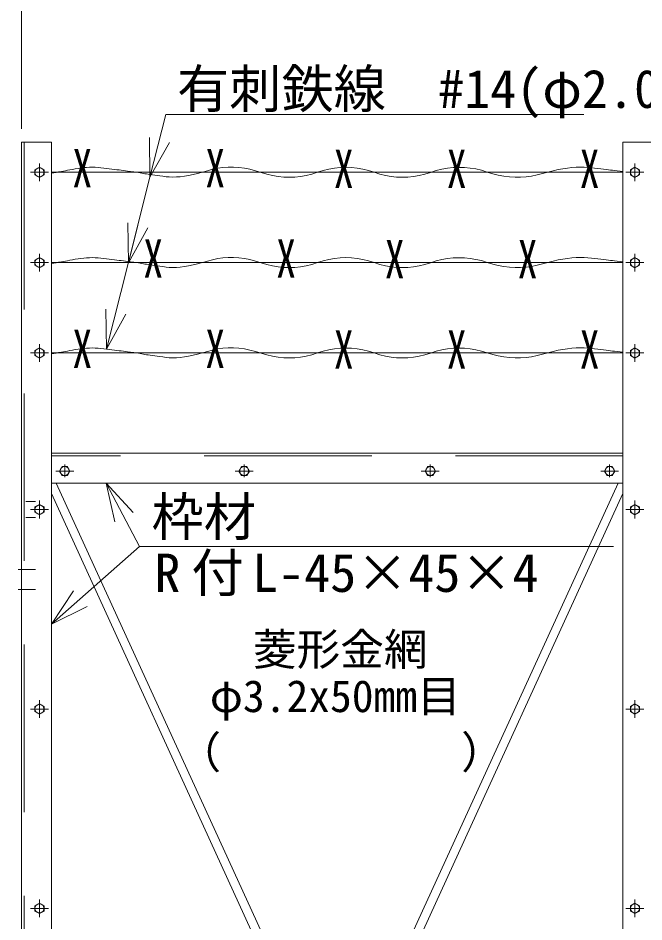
# Model space of a CAD drawing. Units: millimetres, scale not verified. Extents: x -5936 to 5936, y -4198 to 4198.
# Drawn here: x 1601 to 2543, y 38 to 1397 of the extents above; entities that cross this region are included whole.
import ezdxf
from ezdxf.enums import TextEntityAlignment as Align

# ---------------------------------------------------------------- set-up
doc = ezdxf.new("R2010")
doc.units = ezdxf.units.MM
doc.header["$LTSCALE"] = 30
doc.linetypes.add('USER2', pattern=[12.6, 8.4, -4.2])
doc.linetypes.add('USER3', pattern=[50.5, 30, -9, 2.5, -9])
for name, color, linetype, lineweight in [('0-2_27', 3, 'Continuous', 9), ('0-3_D-STR1', 1, 'Continuous', 9), ('0-5_D-STR-TXT', 7, 'Continuous', 9), ('0-B_D-STR-DIM', 7, 'Continuous', 9), ('0-C_D-STR3', 3, 'Continuous', 9), ('0-F_1', 7, 'Continuous', 9)]:
    doc.layers.add(name, color=color, linetype=linetype, lineweight=lineweight)
doc.styles.add('ＭＳ ゴシック', font='')
doc.styles.get('ＭＳ ゴシック').set_extended_font_data('MS Gothic')

# ---------------------------------------------------------------- blocks, each defined once
blk = doc.blocks.new('G125')
at = {"layer": '0-F_1'}
for q in [(233713.6, 144346.4), (232887.7, 143915), (233994.8, 142801.8)]:
    blk.add_line((232495.7, 145671.8), q, dxfattribs=at)
blk = doc.blocks.new('G126')
at = {"layer": '0-F_1'}
for q in [(233994.8, 142801.8), (231023.2, 140802), (231639.5, 140103.3)]:
    blk.add_line((230027.4, 139302.6), q, dxfattribs=at)
blk = doc.blocks.new('G128')
at = {"layer": '0-F_1'}
for q in [(232487.6, 153516.5), (233391, 153288.2)]:
    blk.add_line((232513.2, 151716.7), q, dxfattribs=at)
blk.add_lwpolyline([(232513.2, 151716.7), (233489.5, 155579.3), (234472.9, 159470.2)], dxfattribs=at)
blk = doc.blocks.new('G129')
at = {"layer": '0-F_1'}
for q in [(234355, 159003.7), (233473.1, 157415.8), (234376.5, 157187.5)]:
    blk.add_line((233498.8, 155616), q, dxfattribs=at)
blk = doc.blocks.new('G130')
at = {"layer": '0-F_1'}
for q in [(235189.2, 162304.4), (234447.3, 161270), (235350.6, 161041.7)]:
    blk.add_line((234472.9, 159470.2), q, dxfattribs=at)

msp = doc.modelspace()

# ---------------------------------------------------------------- linework, layer by layer
at = {"layer": '0-2_27'}
for p, q in [((1651.17, 1165.46), (2511.17, 1165.46)), ((1651.17, 1029.51), (2511.17, 1029.51)), ((1651.17, 893.57), (2511.17, 893.57))]:
    msp.add_line(p, q, dxfattribs=at)
at = {"layer": '0-3_D-STR1'}
for p, q in [((1606.17, 1210.77), (1606.17, -1227.06)), ((1606.17, 1210.77), (1651.17, 1210.77)), ((1651.17, 1210.77), (1651.17, -1227.06)), ((2511.17, 1210.77), (2556.17, 1210.77)), ((2511.17, 1210.77), (2511.17, -1182.06)), ((2511.17, 742.94), (1651.17, 742.94)), ((2511.17, 697.94), (1651.17, 697.94)), ((2065.9, -193.06), (1658.31, 697.94)), ((2504.02, 697.94), (2096.43, -193.06)), ((2051.6, -193.06), (1651.17, 682.31)), ((2511.17, 682.31), (2110.73, -193.06)), ((1612.45, 669.94), (1627.24, 669.94)), ((1612.45, 645.94), (1627.24, 645.94)), ((1600.93, 567.94), (1626.96, 567.94)), ((1600.93, 537.94), (1626.96, 537.94))]:
    msp.add_line(p, q, dxfattribs=at)
at = {"layer": '0-3_D-STR1', "linetype": 'USER2'}
for p, q in [((1610.17, 1210.77), (1610.17, -1223.06)), ((2511.17, 738.94), (1651.17, 738.94))]:
    msp.add_line(p, q, dxfattribs=at)
at = {"layer": '0-3_D-STR1', "linetype": 'USER3'}
for p, q in [((1633.17, 1152.03), (1633.17, 1178.91)), ((2529.17, 1152.03), (2529.17, 1178.91)), ((1619.73, 1165.46), (1646.62, 1165.46)), ((2542.6, 1165.46), (2515.72, 1165.46)), ((1633.17, 1016.08), (1633.17, 1042.96)), ((2529.17, 1016.08), (2529.17, 1042.96)), ((1619.73, 1029.51), (1646.62, 1029.51)), ((2542.6, 1029.51), (2515.72, 1029.51)), ((1633.17, 880.13), (1633.17, 907.02)), ((2529.17, 880.13), (2529.17, 907.02)), ((1619.73, 893.57), (1646.62, 893.57)), ((2542.6, 893.57), (2515.72, 893.57)), ((1671.17, 706.57), (1671.17, 725.56)), ((1941.17, 706.57), (1941.17, 725.56)), ((2221.17, 706.57), (2221.17, 725.56)), ((2491.17, 706.57), (2491.17, 725.56)), ((1684.6, 715.94), (1657.72, 715.94)), ((1954.6, 715.94), (1927.72, 715.94)), ((2234.6, 715.94), (2207.72, 715.94)), ((2504.6, 715.94), (2477.72, 715.94)), ((1633.17, 644.5), (1633.17, 671.39)), ((2529.17, 644.5), (2529.17, 671.39)), ((1619.73, 657.94), (1646.62, 657.94)), ((2542.6, 657.94), (2515.72, 657.94)), ((1633.17, 344.5), (1633.17, 371.39)), ((2529.17, 344.5), (2529.17, 371.39)), ((1619.73, 357.94), (1646.62, 357.94)), ((2542.6, 357.94), (2515.72, 357.94)), ((1633.17, 44.5), (1633.17, 71.39)), ((2529.17, 44.5), (2529.17, 71.39)), ((1619.73, 57.94), (1646.62, 57.94)), ((2542.6, 57.94), (2515.72, 57.94))]:
    msp.add_line(p, q, dxfattribs=at)
at = {"layer": '0-3_D-STR1'}
for points in [[(1633.17, 1173.3), (1639.96, 1169.38), (1639.96, 1161.54), (1633.17, 1157.62), (1626.38, 1161.54), (1626.38, 1169.38)], [(2529.17, 1173.3), (2522.38, 1169.38), (2522.38, 1161.54), (2529.17, 1157.62), (2535.96, 1161.54), (2535.96, 1169.38)], [(1633.17, 1037.35), (1639.96, 1033.43), (1639.96, 1025.59), (1633.17, 1021.67), (1626.38, 1025.59), (1626.38, 1033.43)], [(2529.17, 1037.35), (2522.38, 1033.43), (2522.38, 1025.59), (2529.17, 1021.67), (2535.96, 1025.59), (2535.96, 1033.43)], [(1633.17, 901.41), (1639.96, 897.49), (1639.96, 889.65), (1633.17, 885.73), (1626.38, 889.65), (1626.38, 897.49)], [(2529.17, 901.41), (2522.38, 897.49), (2522.38, 889.65), (2529.17, 885.73), (2535.96, 889.65), (2535.96, 897.49)], [(1663.33, 715.94), (1667.25, 722.72), (1675.09, 722.72), (1679.01, 715.94), (1675.09, 709.15), (1667.25, 709.15)], [(1933.33, 715.94), (1937.25, 722.72), (1945.09, 722.72), (1949.01, 715.94), (1945.09, 709.15), (1937.25, 709.15)], [(2213.33, 715.94), (2217.25, 722.72), (2225.09, 722.72), (2229.01, 715.94), (2225.09, 709.15), (2217.25, 709.15)], [(2483.33, 715.94), (2487.25, 722.72), (2495.09, 722.72), (2499.01, 715.94), (2495.09, 709.15), (2487.25, 709.15)], [(1633.17, 665.78), (1639.96, 661.86), (1639.96, 654.02), (1633.17, 650.1), (1626.38, 654.02), (1626.38, 661.86)], [(2529.17, 665.78), (2522.38, 661.86), (2522.38, 654.02), (2529.17, 650.1), (2535.96, 654.02), (2535.96, 661.86)], [(1633.17, 365.78), (1639.96, 361.86), (1639.96, 354.02), (1633.17, 350.1), (1626.38, 354.02), (1626.38, 361.86)], [(2529.17, 365.78), (2522.38, 361.86), (2522.38, 354.02), (2529.17, 350.1), (2535.96, 354.02), (2535.96, 361.86)], [(1633.17, 65.78), (1639.96, 61.86), (1639.96, 54.02), (1633.17, 50.1), (1626.38, 54.02), (1626.38, 61.86)], [(2529.17, 65.78), (2522.38, 61.86), (2522.38, 54.02), (2529.17, 50.1), (2535.96, 54.02), (2535.96, 61.86)]]:
    msp.add_lwpolyline(points, close=True, dxfattribs=at)
for centre in [(1633.17, 1165.46), (2529.17, 1165.46), (1633.17, 1029.51), (2529.17, 1029.51), (1633.17, 893.57), (2529.17, 893.57), (1671.17, 715.94), (1941.17, 715.94), (2221.17, 715.94), (2491.17, 715.94), (1633.17, 657.94), (2529.17, 657.94), (1633.17, 357.94), (2529.17, 357.94), (1633.17, 57.94), (2529.17, 57.94)]:
    msp.add_circle(centre, 6.8, dxfattribs=at)
at = {"layer": '0-5_D-STR-TXT'}
for p, q in [((1823.23, 1252.36), (2452.12, 1252.36)), ((1783.41, 602.27), (2496.83, 602.27))]:
    msp.add_line(p, q, dxfattribs=at)
at = {"layer": '0-B_D-STR-DIM'}
msp.add_line((1606.17, 1231.05), (1606.17, 1487.75), dxfattribs=at)
msp.add_line((1606.17, 1231.05), (1606.17, 1487.75), dxfattribs=at)
at = {"layer": '0-C_D-STR3'}
for points in [[(1779.65, 1165.46), (1765.47, 1167.28), (1762.56, 1167.66), (1759.5, 1168.05), (1756.3, 1168.46), (1752.95, 1168.89), (1749.46, 1169.34), (1745.82, 1169.81), (1742.03, 1170.29), (1738.1, 1170.8), (1734.03, 1171.32), (1729.81, 1171.87), (1725.51, 1172.35), (1721.22, 1172.7), (1716.93, 1172.91), (1712.65, 1172.99), (1708.36, 1172.93), (1704.08, 1172.73), (1699.8, 1172.4), (1695.53, 1171.93), (1691.26, 1171.32), (1686.99, 1170.58), (1682.86, 1169.8), (1679.01, 1169.08), (1675.45, 1168.41), (1672.17, 1167.8), (1669.17, 1167.25), (1666.45, 1166.76), (1664.02, 1166.33), (1661.87, 1165.95), (1659.99, 1165.63), (1658.41, 1165.37), (1651.17, 1164.21)], [(1909.23, 1172.56), (1901.37, 1171.5), (1893.59, 1169.9), (1885.9, 1167.77), (1878.39, 1165.53), (1871.16, 1163.58), (1864.22, 1161.94), (1857.56, 1160.59), (1851.19, 1159.55), (1845.1, 1158.81), (1839.29, 1158.37), (1833.76, 1158.22), (1828.52, 1158.38), (1823.57, 1158.84), (1818.89, 1159.43), (1814.5, 1160), (1810.39, 1160.55), (1806.57, 1161.07), (1803.03, 1161.57), (1799.77, 1162.04), (1796.79, 1162.48), (1794.1, 1162.9), (1791.69, 1163.3), (1789.57, 1163.67), (1779.65, 1165.46)], [(2238.64, 1170.12), (2230.14, 1168.03), (2221.64, 1165.36), (2213.14, 1162.69), (2204.64, 1160.62), (2196.14, 1159.15), (2187.64, 1158.27), (2179.14, 1157.98), (2170.65, 1158.29), (2162.15, 1159.19), (2153.65, 1160.69), (2145.15, 1162.78), (2136.65, 1165.47), (2128.14, 1168.15), (2119.64, 1170.24), (2111.14, 1171.74), (2102.64, 1172.64), (2094.14, 1172.94), (2085.64, 1172.65), (2077.14, 1171.76), (2068.64, 1170.28), (2060.14, 1168.2), (2051.64, 1165.52), (2043.14, 1162.84), (2034.64, 1160.75), (2026.14, 1159.25), (2017.64, 1158.33), (2009.14, 1158.01), (2000.64, 1158.27), (1992.14, 1159.12), (1983.64, 1160.56), (1975.14, 1162.58), (1966.64, 1165.2), (1958.19, 1167.84), (1949.81, 1169.95), (1941.53, 1171.54), (1933.32, 1172.59), (1925.21, 1173.11), (1917.17, 1173.1), (1909.23, 1172.56)], [(2511.17, 1166.48), (2498.31, 1168.11), (2495.6, 1168.45), (2492.6, 1168.81), (2489.31, 1169.2), (2485.75, 1169.62), (2481.89, 1170.07), (2477.75, 1170.54), (2473.33, 1171.04), (2468.62, 1171.56), (2463.63, 1172.11), (2458.35, 1172.69), (2452.79, 1173.13), (2446.95, 1173.27), (2440.83, 1173.11), (2434.44, 1172.65), (2427.76, 1171.89), (2420.81, 1170.83), (2413.58, 1169.47), (2406.07, 1167.81), (2398.28, 1165.85), (2390.21, 1163.59), (2381.99, 1161.44), (2373.74, 1159.82), (2365.46, 1158.73), (2357.14, 1158.16), (2348.8, 1158.12), (2340.43, 1158.61), (2332.03, 1159.63), (2323.6, 1161.18), (2315.14, 1163.25), (2306.66, 1165.85), (2298.15, 1168.42), (2289.65, 1170.41), (2281.15, 1171.82), (2272.64, 1172.64), (2264.14, 1172.89), (2255.64, 1172.55), (2247.14, 1171.62), (2238.64, 1170.12)], [(1779.65, 1029.51), (1765.47, 1031.34), (1762.56, 1031.71), (1759.5, 1032.1), (1756.3, 1032.51), (1752.95, 1032.94), (1749.46, 1033.39), (1745.82, 1033.86), (1742.03, 1034.35), (1738.1, 1034.85), (1734.03, 1035.38), (1729.81, 1035.92), (1725.51, 1036.4), (1721.22, 1036.75), (1716.93, 1036.96), (1712.65, 1037.04), (1708.36, 1036.98), (1704.08, 1036.78), (1699.8, 1036.45), (1695.53, 1035.98), (1691.26, 1035.37), (1686.99, 1034.63), (1682.86, 1033.85), (1679.01, 1033.13), (1675.45, 1032.46), (1672.17, 1031.86), (1669.17, 1031.31), (1666.45, 1030.81), (1664.02, 1030.38), (1661.87, 1030), (1659.99, 1029.68), (1658.41, 1029.42), (1651.17, 1028.26)], [(1909.23, 1036.62), (1901.37, 1035.55), (1893.59, 1033.95), (1885.9, 1031.82), (1878.39, 1029.58), (1871.16, 1027.64), (1864.22, 1025.99), (1857.56, 1024.65), (1851.19, 1023.61), (1845.1, 1022.86), (1839.29, 1022.42), (1833.76, 1022.28), (1828.52, 1022.43), (1823.57, 1022.89), (1818.89, 1023.49), (1814.5, 1024.06), (1810.39, 1024.6), (1806.57, 1025.12), (1803.03, 1025.62), (1799.77, 1026.09), (1796.79, 1026.54), (1794.1, 1026.96), (1791.69, 1027.35), (1789.57, 1027.72), (1779.65, 1029.51)], [(2238.64, 1034.17), (2230.14, 1032.08), (2221.64, 1029.41), (2213.14, 1026.75), (2204.64, 1024.68), (2196.14, 1023.2), (2187.64, 1022.32), (2179.14, 1022.03), (2170.65, 1022.34), (2162.15, 1023.25), (2153.65, 1024.74), (2145.15, 1026.83), (2136.65, 1029.52), (2128.14, 1032.21), (2119.64, 1034.3), (2111.14, 1035.79), (2102.64, 1036.69), (2094.14, 1036.99), (2085.64, 1036.7), (2077.14, 1035.81), (2068.64, 1034.33), (2060.14, 1032.25), (2051.64, 1029.57), (2043.14, 1026.9), (2034.64, 1024.81), (2026.14, 1023.3), (2017.64, 1022.39), (2009.14, 1022.06), (2000.64, 1022.32), (1992.14, 1023.17), (1983.64, 1024.61), (1975.14, 1026.64), (1966.64, 1029.25), (1958.19, 1031.89), (1949.81, 1034.01), (1941.53, 1035.59), (1933.32, 1036.64), (1925.21, 1037.16), (1917.17, 1037.16), (1909.23, 1036.62)], [(2511.17, 1030.53), (2498.31, 1032.16), (2495.6, 1032.5), (2492.6, 1032.87), (2489.31, 1033.26), (2485.75, 1033.68), (2481.89, 1034.12), (2477.75, 1034.59), (2473.33, 1035.09), (2468.62, 1035.62), (2463.63, 1036.17), (2458.35, 1036.74), (2452.79, 1037.19), (2446.95, 1037.33), (2440.83, 1037.17), (2434.44, 1036.71), (2427.76, 1035.95), (2420.81, 1034.89), (2413.58, 1033.52), (2406.07, 1031.86), (2398.28, 1029.9), (2390.21, 1027.64), (2381.99, 1025.49), (2373.74, 1023.87), (2365.46, 1022.78), (2357.14, 1022.22), (2348.8, 1022.18), (2340.43, 1022.67), (2332.03, 1023.69), (2323.6, 1025.23), (2315.14, 1027.3), (2306.66, 1029.9), (2298.15, 1032.48), (2289.65, 1034.47), (2281.15, 1035.87), (2272.64, 1036.7), (2264.14, 1036.94), (2255.64, 1036.6), (2247.14, 1035.68), (2238.64, 1034.17)], [(1779.65, 893.57), (1765.47, 895.39), (1762.56, 895.76), (1759.5, 896.16), (1756.3, 896.57), (1752.95, 897), (1749.46, 897.45), (1745.82, 897.92), (1742.03, 898.4), (1738.1, 898.91), (1734.03, 899.43), (1729.81, 899.97), (1725.51, 900.46), (1721.22, 900.81), (1716.93, 901.02), (1712.65, 901.09), (1708.36, 901.03), (1704.08, 900.84), (1699.8, 900.5), (1695.53, 900.03), (1691.26, 899.43), (1686.99, 898.69), (1682.86, 897.91), (1679.01, 897.18), (1675.45, 896.52), (1672.17, 895.91), (1669.17, 895.36), (1666.45, 894.87), (1664.02, 894.43), (1661.87, 894.06), (1659.99, 893.74), (1658.41, 893.48), (1651.17, 892.32)], [(1909.23, 900.67), (1901.37, 899.6), (1893.59, 898.01), (1885.9, 895.88), (1878.39, 893.63), (1871.16, 891.69), (1864.22, 890.05), (1857.56, 888.7), (1851.19, 887.66), (1845.1, 886.92), (1839.29, 886.47), (1833.76, 886.33), (1828.52, 886.49), (1823.57, 886.95), (1818.89, 887.54), (1814.5, 888.11), (1810.39, 888.66), (1806.57, 889.18), (1803.03, 889.67), (1799.77, 890.14), (1796.79, 890.59), (1794.1, 891.01), (1791.69, 891.41), (1789.57, 891.78), (1779.65, 893.57)], [(2238.64, 898.22), (2230.14, 896.14), (2221.64, 893.47), (2213.14, 890.8), (2204.64, 888.73), (2196.14, 887.26), (2187.64, 886.37), (2179.14, 886.09), (2170.65, 886.4), (2162.15, 887.3), (2153.65, 888.8), (2145.15, 890.89), (2136.65, 893.58), (2128.14, 896.26), (2119.64, 898.35), (2111.14, 899.85), (2102.64, 900.74), (2094.14, 901.05), (2085.64, 900.76), (2077.14, 899.87), (2068.64, 898.38), (2060.14, 896.3), (2051.64, 893.63), (2043.14, 890.95), (2034.64, 888.86), (2026.14, 887.36), (2017.64, 886.44), (2009.14, 886.12), (2000.64, 886.38), (1992.14, 887.23), (1983.64, 888.66), (1975.14, 890.69), (1966.64, 893.31), (1958.19, 895.95), (1949.81, 898.06), (1941.53, 899.64), (1933.32, 900.7), (1925.21, 901.22), (1917.17, 901.21), (1909.23, 900.67)], [(2511.17, 894.59), (2498.31, 896.22), (2495.6, 896.55), (2492.6, 896.92), (2489.31, 897.31), (2485.75, 897.73), (2481.89, 898.18), (2477.75, 898.65), (2473.33, 899.15), (2468.62, 899.67), (2463.63, 900.22), (2458.35, 900.8), (2452.79, 901.24), (2446.95, 901.38), (2440.83, 901.22), (2434.44, 900.76), (2427.76, 900), (2420.81, 898.94), (2413.58, 897.58), (2406.07, 895.92), (2398.28, 893.96), (2390.21, 891.69), (2381.99, 889.55), (2373.74, 887.93), (2365.46, 886.83), (2357.14, 886.27), (2348.8, 886.23), (2340.43, 886.72), (2332.03, 887.74), (2323.6, 889.28), (2315.14, 891.36), (2306.66, 893.96), (2298.15, 896.53), (2289.65, 898.52), (2281.15, 899.93), (2272.64, 900.75), (2264.14, 900.99), (2255.64, 900.65), (2247.14, 899.73), (2238.64, 898.22)]]:
    msp.add_lwpolyline(points, dxfattribs=at)

# ---------------------------------------------------------------- block references
at = {"layer": '0-5_D-STR-TXT', "xscale": 0.03333333, "yscale": 0.03333333}
for name in ['G130', 'G128', 'G129', 'G125', 'G126']:
    msp.add_blockref(name, (-6016.41, -4157.79), dxfattribs=at)

# ---------------------------------------------------------------- texts
at = {"layer": '0-2_27', "style": 'ＭＳ ゴシック', "width": 0.75}
for p in [(1682.89, 1125.6), (1882.89, 1125.6), (2076.27, 1124.63), (2246.27, 1124.63), (2446.27, 1124.63), (1789.59, 989.72), (1989.59, 989.72), (2152.98, 988.76), (2352.98, 988.76), (1682.89, 853.7), (1882.89, 853.7), (2076.27, 852.74), (2246.27, 852.74), (2446.27, 852.74)]:
    msp.add_text('X', height=57.62, dxfattribs=at).set_placement(p, align=Align.BOTTOM_LEFT)
at = {"layer": '0-5_D-STR-TXT', "style": 'ＭＳ ゴシック'}
for s, height, p in [('有刺鉄線\u3000#14(φ2.0)', 57.62, (1840.13, 1244.96)), ('枠材', 57.62, (1801.82, 601.12)), ('  付', 57.62, (1783.42, 516.82)), ('R', 57.62, (1805.94, 516.82)), ('L-45×45×4', 57.62, (1953.03, 516.82)), ('菱形金網', 48.17, (1954.45, 409.26)), ('φ3.2x50mm目', 48.17, (1889.47, 338.82)), ('（\u3000\u3000   \u3000\u3000）', 48.17, (1840.74, 254.35))]:
    msp.add_text(s, height=height, dxfattribs=at).set_placement(p, align=Align.BOTTOM_LEFT)

doc.saveas('drawing.dxf')
